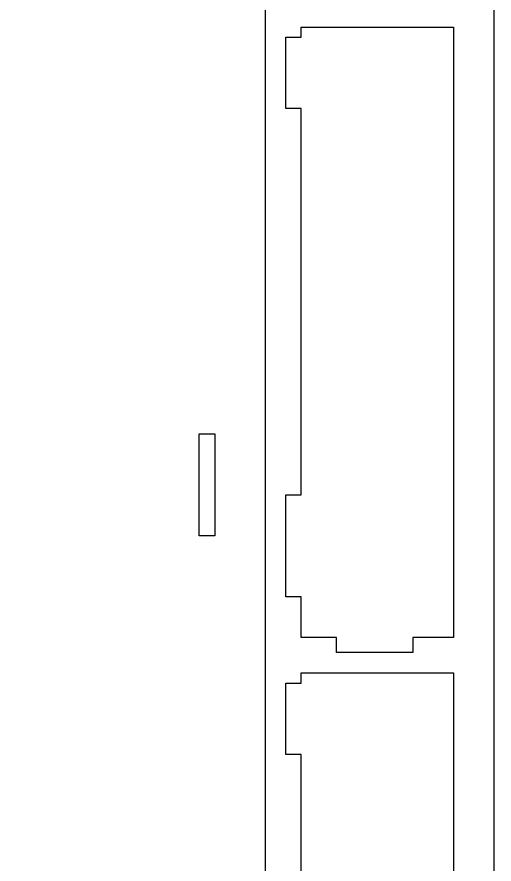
# Model space of a CAD drawing. Header units: millimetres. Extents: x 0 to 600, y 0 to 400.
# Drawn here: x 506.1 to 600, y 90.4 to 257 of the extents above; entities that cross this region are included whole.
import ezdxf

# ---------------------------------------------------------------- set-up
doc = ezdxf.new("R2010")
doc.units = ezdxf.units.MM
doc.layers.add('CUT', color=1, linetype='Continuous')
doc.layers.add('NOTE', color=8, linetype='Continuous')

msp = doc.modelspace()

# ---------------------------------------------------------------- linework, layer by layer
at = {"layer": 'CUT'}
msp.add_lwpolyline([(315, 319), (315, 11), (315.12, 9.83), (315.46, 8.7), (316.01, 7.67), (316.76, 6.76), (317.67, 6.01), (318.7, 5.46), (319.83, 5.12), (321, 5), (549, 5), (550.17, 5.12), (551.3, 5.46), (552.33, 6.01), (553.24, 6.76), (553.99, 7.67), (554.54, 8.7), (554.88, 9.83), (555, 11), (555, 319)], dxfattribs=at)
for points in [[(569, 135), (562, 135), (562, 143), (559, 143), (559, 163), (562, 163), (562, 239), (559, 239), (559, 253), (562, 253), (562, 255), (592, 255), (592, 135), (584, 135), (584, 132), (569, 132)], [(541.95, 154.95), (541.95, 175.05), (545.05, 175.05), (545.05, 154.95)], [(569, 8), (562, 8), (562, 16), (559, 16), (559, 36), (562, 36), (562, 112), (559, 112), (559, 126), (562, 126), (562, 128), (592, 128), (592, 8), (584, 8), (584, 5), (569, 5)]]:
    msp.add_lwpolyline(points, close=True, dxfattribs=at)
at = {"layer": 'NOTE'}
msp.add_lwpolyline([(0, 0), (600, 0), (600, 400), (0, 400)], close=True, dxfattribs=at)

doc.saveas('drawing.dxf')
